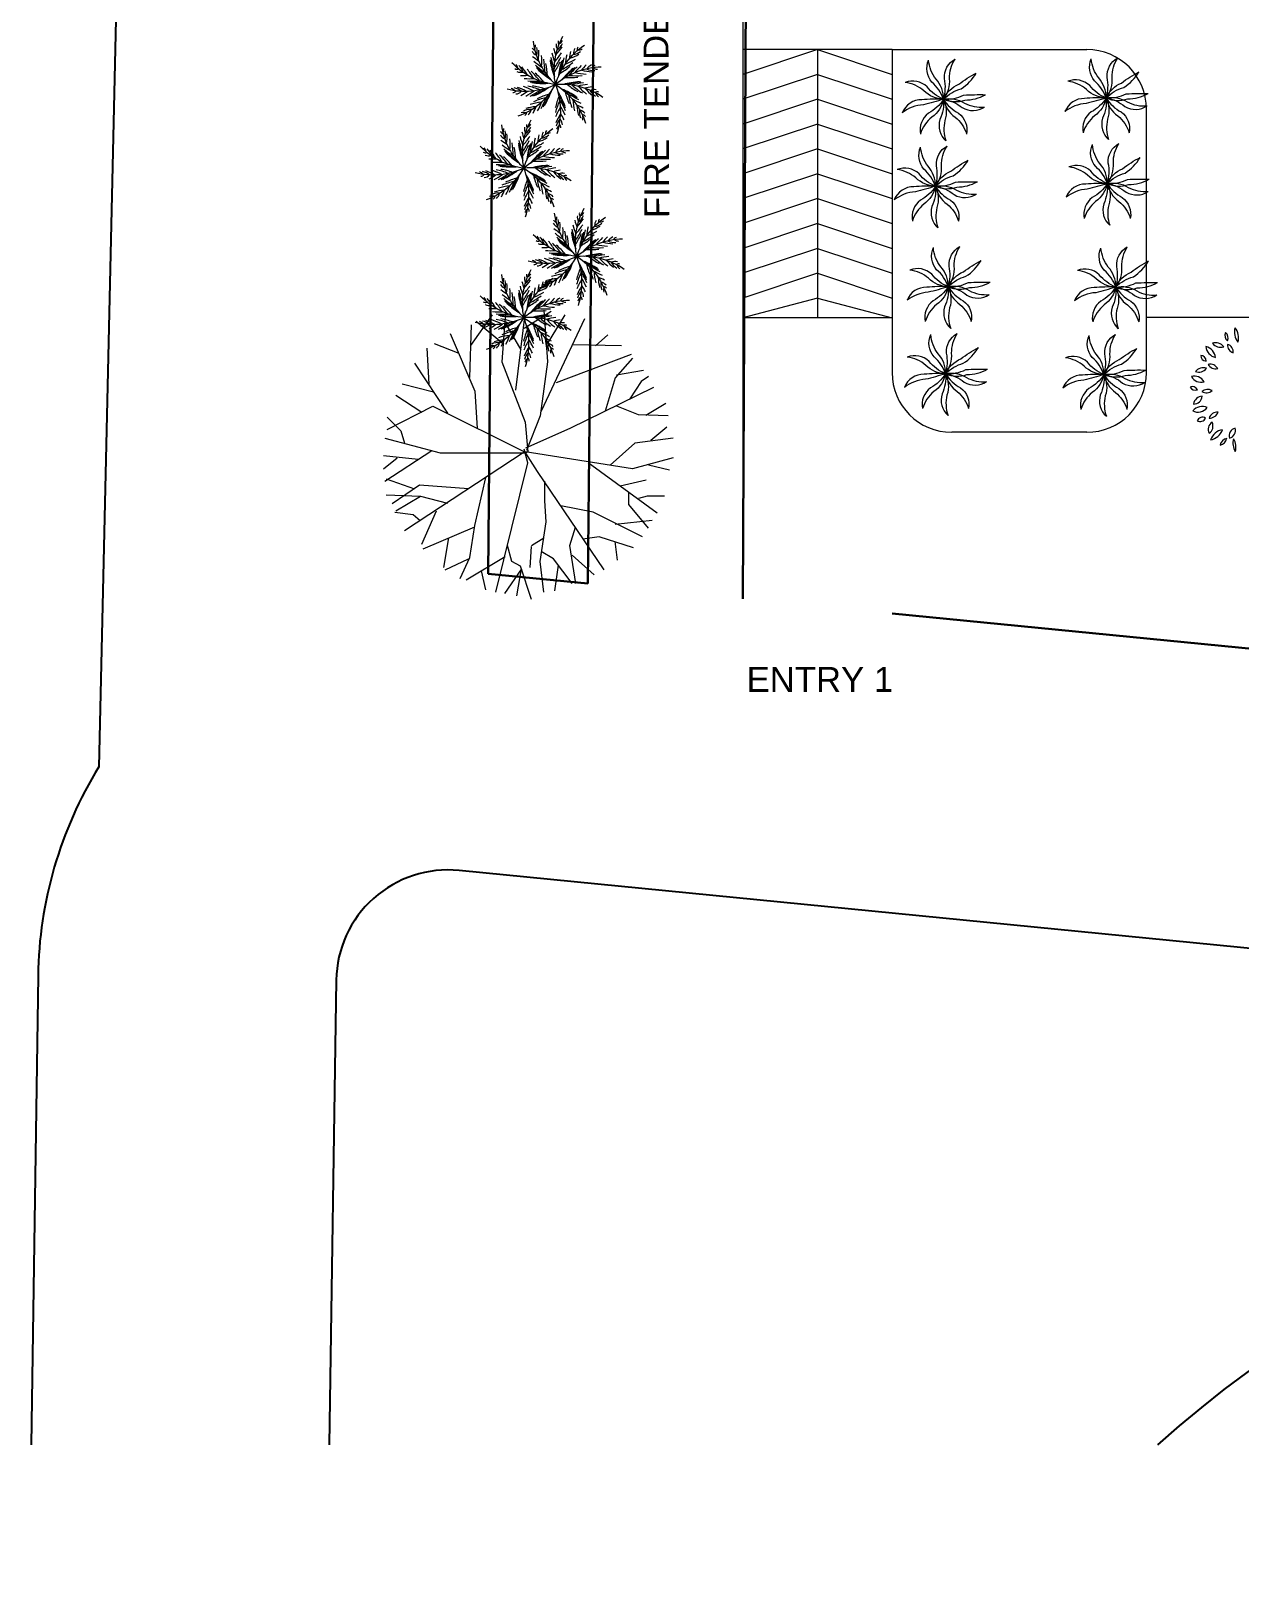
# Model space of a CAD drawing. Header units: millimetres. Extents: x 3079 to 579737, y 1565 to 1161826.
# Drawn here: x 29509 to 78150, y 1032730 to 1095166 of the extents above; entities that cross this region are included whole.
import ezdxf

# ---------------------------------------------------------------- set-up
doc = ezdxf.new("R2010")
doc.units = ezdxf.units.MM
for name, color, linetype, lineweight in [('A_ELE1', 250, 'Continuous', 20), ('IG-Area', 250, 'Continuous', 30), ('TWOWHEELER', 250, 'Continuous', 9)]:
    doc.layers.add(name, color=color, linetype=linetype, lineweight=lineweight)
doc.layers.add('IG-Elevation', color=252, linetype='Continuous')
doc.layers.add('TREES', color=72, linetype='Continuous', lineweight=5, transparency=0.05)
doc.styles.get("Standard").update_dxf_attribs({"font": 'arial.ttf'})

msp = doc.modelspace()

# ---------------------------------------------------------------- linework, layer by layer
at = {"layer": 'A_ELE1'}
for p, q in [((58152, 1098023), (58152, 1072325)), ((64152, 1094423), (58152, 1094423)), ((61152, 1094423), (58152, 1093423)), ((61152, 1094423), (61152, 1083623)), ((61152, 1094423), (64152, 1093423)), ((64152, 1094423), (64152, 1081423)), ((64152, 1094423), (71990, 1094423)), ((61152, 1093423), (58152, 1092423)), ((61152, 1093423), (64152, 1092423)), ((61152, 1092423), (58152, 1091423)), ((61152, 1092423), (64152, 1091423)), ((61152, 1091423), (58152, 1090423)), ((61152, 1091423), (64152, 1090423)), ((61152, 1090423), (58152, 1089423)), ((61152, 1090423), (64152, 1089423)), ((61152, 1089423), (58152, 1088423)), ((61152, 1089423), (64152, 1088423)), ((61152, 1088423), (58152, 1087423)), ((61152, 1088423), (64152, 1087423)), ((61152, 1087423), (58152, 1086423)), ((61152, 1087423), (64152, 1086423)), ((61152, 1086423), (58152, 1085423)), ((61152, 1086423), (64152, 1085423)), ((61152, 1085423), (58152, 1084423)), ((61152, 1085423), (64152, 1084423)), ((61152, 1084423), (58152, 1083623)), ((61152, 1084423), (64152, 1083623)), ((64152, 1083623), (58152, 1083623)), ((71990, 1079023), (66552, 1079023))]:
    msp.add_line(p, q, dxfattribs=at)
for centre, start, end in [((71990, 1092023), 0, 90), ((66552, 1081423), 180, 270), ((71990, 1081423), 270, 0)]:
    msp.add_arc(centre, 2400, start, end, dxfattribs=at)
at = {"layer": 'IG-Area'}
for p, q in [((48559, 1144147), (47907, 1073335)), ((52433, 1123180), (51914, 1072940)), ((58365, 1117675), (58152, 1072325)), ((47907, 1073335), (51914, 1072940)), ((64152, 1071734), (139141, 1064343))]:
    msp.add_line(p, q, dxfattribs=at)
at = {"layer": 'IG-Elevation'}
for points in [[(34081, 1146327), (32234, 1065559)], [(51914, 1072940), (47907, 1073335)], [(74390, 1070725), (64152, 1071734)]]:
    msp.add_lwpolyline(points, dxfattribs=at)
for points in [[(32234, 1065559, 0.134945), (29790, 1057160), (29509, 1038287)], [(231791, 1032730), (199222, 1046069, 0.07275), (197255, 1046558), (46730, 1061393, 0.438837), (41789, 1056981), (41510, 1038287)]]:
    msp.add_lwpolyline(points, format="xyb", dxfattribs=at)
msp.add_arc((107506, 1001578), 49148, 48.32413, 131.67587, dxfattribs=at)
at = {"layer": 'TREES'}
for p, q in [((49397, 1083889), (48999, 1080721)), ((50436, 1083889), (49347, 1083195)), ((50138, 1083939), (50287, 1081858)), ((47214, 1083345), (47156, 1081229)), ((48058, 1083743), (47193, 1082509)), ((47414, 1083493), (48530, 1082563)), ((48603, 1083840), (48453, 1081858)), ((48603, 1083394), (49216, 1082340)), ((51776, 1083594), (50040, 1079877)), ((50981, 1083743), (50274, 1082582)), ((46373, 1082998), (47364, 1080672)), ((52717, 1082949), (52221, 1082503)), ((45429, 1082404), (45521, 1080967)), ((45728, 1082601), (46719, 1082205)), ((53657, 1082155), (50636, 1081017)), ((53261, 1082503), (51296, 1082545)), ((44934, 1081809), (46263, 1079798)), ((48453, 1081858), (49397, 1079431)), ((50287, 1081858), (49991, 1079679)), ((53707, 1082005), (53012, 1081216)), ((54155, 1081510), (53062, 1081316)), ((44439, 1080967), (45707, 1080653)), ((54551, 1080821), (51181, 1079182)), ((53012, 1081216), (52616, 1079877)), ((54056, 1081067), (53608, 1080373)), ((54352, 1081266), (54056, 1081067)), ((44193, 1080522), (45233, 1079827)), ((47364, 1080672), (47453, 1079185)), ((55046, 1080176), (54250, 1079705)), ((43844, 1079133), (45678, 1080076)), ((43844, 1079631), (44389, 1079083)), ((45678, 1080076), (49445, 1078193)), ((49991, 1079679), (49445, 1078291)), ((53956, 1079728), (53081, 1080076)), ((55145, 1079679), (53956, 1079728)), ((44389, 1079083), (44538, 1078588)), ((49397, 1079431), (49493, 1078242)), ((51181, 1079182), (49403, 1078386)), ((55096, 1079233), (54451, 1078687)), ((43745, 1078787), (45975, 1078193)), ((43745, 1077053), (45629, 1078291)), ((49493, 1077797), (49347, 1078342)), ((53807, 1078588), (52816, 1077698)), ((55345, 1078787), (53807, 1078588)), ((43695, 1078094), (45084, 1077944)), ((43695, 1077549), (44240, 1077994)), ((44538, 1075070), (49347, 1078242)), ((45975, 1078193), (49397, 1078193)), ((48207, 1072593), (49493, 1077797)), ((53707, 1077549), (49397, 1078242)), ((49891, 1077449), (49420, 1078183)), ((54700, 1075764), (51922, 1077797)), ((55345, 1077994), (53707, 1077549)), ((55196, 1077499), (54352, 1077698)), ((43794, 1077153), (44944, 1076752)), ((47364, 1075268), (47809, 1077203)), ((52567, 1073484), (49891, 1077449)), ((50187, 1076260), (50187, 1077053)), ((54253, 1077103), (53212, 1076854)), ((43794, 1076509), (45183, 1076459)), ((44043, 1076159), (45133, 1076904)), ((44193, 1075864), (45183, 1076459)), ((45133, 1076904), (47117, 1076755)), ((45183, 1076459), (46263, 1076178)), ((53560, 1076113), (53560, 1076608)), ((54302, 1076459), (53956, 1076359)), ((54997, 1076459), (54302, 1076459)), ((44142, 1075814), (44884, 1075714)), ((45233, 1074524), (45828, 1075864)), ((50237, 1075418), (50187, 1076260)), ((52121, 1075814), (50832, 1076063)), ((54106, 1074823), (52121, 1075814)), ((54352, 1075169), (53560, 1076113)), ((44884, 1075714), (45167, 1075471)), ((45282, 1074328), (47364, 1075219)), ((47164, 1073980), (47364, 1075268)), ((49991, 1073830), (50237, 1075418)), ((51181, 1074475), (51409, 1075211)), ((54501, 1075468), (53012, 1075319)), ((46124, 1073584), (46323, 1074773)), ((49642, 1074475), (50138, 1074773)), ((52370, 1074823), (51705, 1074729)), ((53756, 1074377), (52370, 1074823)), ((53112, 1073879), (53012, 1074624)), ((46173, 1073484), (47117, 1073930)), ((46769, 1073138), (47164, 1073980)), ((47018, 1073089), (48584, 1074023)), ((48852, 1073830), (48679, 1074469)), ((49592, 1073584), (49642, 1074425)), ((50536, 1073930), (50040, 1074229)), ((51278, 1072939), (50536, 1073930)), ((51427, 1072939), (51181, 1074475)), ((52171, 1073285), (51278, 1074079)), ((47809, 1072690), (47639, 1073447)), ((49248, 1073534), (48554, 1072543)), ((49198, 1073633), (48852, 1073830)), ((49049, 1072444), (49248, 1073534)), ((49642, 1072294), (49198, 1073633)), ((50138, 1072593), (49991, 1073830)), ((50585, 1072640), (50732, 1073683))]:
    msp.add_line(p, q, dxfattribs=at)
for points in [[(49709, 1094756, 0.175081), (50616, 1093012), (50616, 1093012, -0.175081), (48857, 1093890)], [(49771, 1094433, 0.131295), (49804, 1094608)], [(49849, 1094176, 0.120896), (49866, 1094509)], [(52453, 1093711, 0.175081), (50616, 1093012), (50616, 1093012, -0.175081), (50907, 1094956)], [(50676, 1091048, 0.175081), (50616, 1093012), (50616, 1093012, -0.175081), (51774, 1094600)], [(50629, 1094212, 0.055818), (50877, 1094532)], [(50636, 1094655, 0.170285), (50685, 1094424)], [(50679, 1094405, 0.120896), (50889, 1094664)], [(50720, 1094768, 0.264494), (50754, 1094624)], [(50768, 1094659, 0.131295), (50898, 1094781)], [(51522, 1094520, 0.264494), (51485, 1094377)], [(49667, 1094353, 0.170285), (49842, 1094195)], [(49669, 1094494, 0.264494), (49780, 1094397)], [(49690, 1094143, 0.021603), (49930, 1093972)], [(49739, 1093951, 0.028996), (50058, 1093716)], [(49922, 1093991, 0.055818), (49934, 1094395)], [(50046, 1093737, 0.050474), (50053, 1094185)], [(50185, 1093513, 0.043465), (50136, 1094030)], [(50394, 1093948, 0.047944), (50572, 1093320)], [(50400, 1094013, 0.042434), (50562, 1093458)], [(50416, 1094118, 0.036491), (50560, 1093641)], [(50458, 1094287, 0.028996), (50578, 1093910)], [(50532, 1094472, 0.021603), (50625, 1094192)], [(50561, 1093671, 0.043465), (50826, 1094118)], [(50561, 1093493, 0.045375), (50795, 1093932)], [(50581, 1093934, 0.050474), (50850, 1094292)], [(50853, 1093945, 0.047944), (50719, 1093306)], [(50888, 1094000, 0.042434), (50775, 1093432)], [(50951, 1094085, 0.036491), (50858, 1093596)], [(50872, 1093621, 0.043465), (51314, 1093896)], [(51067, 1094215, 0.028996), (50998, 1093825)], [(51012, 1093845, 0.050474), (51416, 1094038)], [(51218, 1094345, 0.021603), (51171, 1094054)], [(51184, 1094070, 0.055818), (51552, 1094238)], [(51317, 1094217, 0.120896), (51623, 1094349)], [(51395, 1094459, 0.170285), (51332, 1094232)], [(51513, 1094401, 0.131295), (51685, 1094449)], [(66222, 1092424, 0.132218), (65757, 1093108, -0.290059), (65624, 1093996)], [(66222, 1092424, 0.189994), (65923, 1093229, -0.147093), (65624, 1093996)], [(66222, 1092424, 0.189994), (66466, 1093248, -0.147093), (66687, 1094040)], [(66222, 1092424, 0.132218), (66260, 1093251, -0.290059), (66687, 1094040)], [(72766, 1092474, 0.132218), (72301, 1093158, -0.290059), (72169, 1094045)], [(72766, 1092474, 0.189994), (72467, 1093279, -0.147093), (72169, 1094045)], [(72766, 1092474, 0.189994), (73010, 1093297, -0.147093), (73231, 1094089)], [(72766, 1092474, 0.132218), (72804, 1093300, -0.290059), (73231, 1094089)], [(48979, 1093654, 0.264494), (49126, 1093641)], [(49097, 1093665, 0.131295), (49021, 1093826)], [(49060, 1093539, 0.170285), (49295, 1093514)], [(49312, 1093502, 0.120896), (49130, 1093782)], [(49202, 1093383, 0.021603), (49497, 1093385)], [(49479, 1093395, 0.055818), (49252, 1093730)], [(49355, 1093256, 0.028996), (49751, 1093254)], [(49729, 1093264, 0.050474), (49472, 1093630)], [(49973, 1093163, 0.043465), (49629, 1093553)], [(50142, 1093108, 0.045375), (49797, 1093467)], [(49804, 1093789, 0.036491), (50201, 1093488)], [(49853, 1093695, 0.042434), (50311, 1093341)], [(49886, 1093639, 0.047944), (50399, 1093235)], [(50289, 1093368, 0.045375), (50220, 1093862)], [(50790, 1093464, 0.045375), (51201, 1093745)], [(51323, 1093665, 0.047944), (50863, 1093202)], [(51383, 1093691, 0.042434), (50979, 1093278)], [(51008, 1093296, 0.045375), (51506, 1093307)], [(51482, 1093729, 0.036491), (51137, 1093369)], [(51163, 1093383, 0.043465), (51683, 1093372)], [(51650, 1093774, 0.028996), (51380, 1093485)], [(51402, 1093494, 0.050474), (51846, 1093435)], [(51847, 1093801, 0.021603), (51649, 1093583)], [(51669, 1093589, 0.055818), (52069, 1093529)], [(51861, 1093640, 0.120896), (52190, 1093584)], [(52058, 1093800, 0.170285), (51881, 1093644)], [(52197, 1093782, 0.264494), (52088, 1093682)], [(52126, 1093687, 0.131295), (52296, 1093633)], [(66222, 1092424, -0.132218), (66935, 1092843, 0.112756), (67543, 1093474)], [(66222, 1092424, -0.189994), (66837, 1093024, -0.042997), (67543, 1093474)], [(72766, 1092474, -0.132218), (73479, 1092893, 0.112756), (74087, 1093524)], [(72766, 1092474, -0.189994), (73381, 1093073, -0.042997), (74087, 1093524)], [(49111, 1091748, 0.175081), (50616, 1093012), (50616, 1093012, -0.175081), (48660, 1092823)], [(48982, 1092760, 0.131295), (48833, 1092856)], [(48888, 1092687, 0.264494), (49020, 1092755)], [(49250, 1092736, 0.120896), (48948, 1092876)], [(49018, 1092633, 0.170285), (49230, 1092737)], [(49449, 1092734, 0.055818), (49079, 1092897)], [(49221, 1092576, 0.021603), (49470, 1092734)], [(49731, 1092755, 0.050474), (49318, 1092929)], [(49418, 1092550, 0.028996), (49755, 1092758)], [(49991, 1092799, 0.043465), (49493, 1092947)], [(49503, 1093163, 0.036491), (50001, 1093153)], [(49593, 1092550, 0.036491), (50020, 1092805)], [(49598, 1093116, 0.042434), (50176, 1093099)], [(49657, 1093090, 0.047944), (50310, 1093065)], [(50164, 1092842, 0.045375), (49680, 1092962)], [(49698, 1092560, 0.042434), (50197, 1092852)], [(49762, 1092570, 0.047944), (50329, 1092894)], [(50116, 1092119, 0.042434), (50362, 1092642)], [(50163, 1092164, 0.047944), (50446, 1092752)], [(52513, 1092498, 0.175081), (50616, 1093012), (50616, 1093012, -0.175081), (51819, 1091458)], [(51001, 1092131, 0.047944), (50715, 1092718)], [(51446, 1092525, 0.047944), (50869, 1092832)], [(51572, 1093124, 0.047944), (50927, 1093021)], [(51489, 1092476, 0.042434), (50976, 1092743)], [(51001, 1092720, 0.045375), (51157, 1092247)], [(51636, 1093111, 0.042434), (51065, 1093014)], [(51100, 1093011, 0.045375), (51509, 1092728)], [(51737, 1093083, 0.036491), (51248, 1092995)], [(51277, 1092991, 0.043465), (51691, 1092676)], [(51900, 1093021, 0.028996), (51512, 1092946)], [(51536, 1092940, 0.050474), (51860, 1092632)], [(52076, 1092927, 0.021603), (51787, 1092867)], [(51807, 1092860, 0.055818), (52095, 1092577)], [(51992, 1092788, 0.120896), (52225, 1092550)], [(52246, 1092802, 0.170285), (52011, 1092780)], [(52348, 1092705, 0.264494), (52201, 1092689)], [(52234, 1092671, 0.131295), (52340, 1092528)], [(66222, 1092424, -0.132218), (65560, 1092921, 0.290059), (64681, 1093095)], [(66222, 1092424, -0.189994), (65432, 1092761, 0.147093), (64681, 1093095)], [(72766, 1092474, -0.132218), (72105, 1092971, 0.290059), (71225, 1093144)], [(72766, 1092474, -0.189994), (71976, 1092810, 0.147093), (71225, 1093144)], [(72766, 1092474, 0.132218), (73577, 1092640, -0.02063), (74452, 1092653)], [(72766, 1092474, 0.189994), (73624, 1092440, 0.126541), (74452, 1092653)], [(49647, 1092011, 0.120896), (49319, 1091955)], [(49812, 1092122, 0.055818), (49415, 1092046)], [(50033, 1092299, 0.050474), (49594, 1092208)], [(49713, 1091862, 0.021603), (49829, 1092134)], [(50222, 1092482, 0.043465), (49727, 1092322)], [(50340, 1092616, 0.045375), (49873, 1092441)], [(49891, 1091953, 0.028996), (50051, 1092315)], [(50035, 1092051, 0.036491), (50242, 1092504)], [(50756, 1092549, 0.045375), (50604, 1092075)], [(50788, 1092374, 0.043465), (50607, 1091887)], [(50815, 1092112, 0.050474), (50614, 1091712)], [(51007, 1092066, 0.042434), (50749, 1092583)], [(51010, 1091960, 0.036491), (50783, 1092403)], [(50998, 1091786, 0.028996), (50813, 1092136)], [(51553, 1092393, 0.036491), (51109, 1092618)], [(51130, 1092597, 0.043465), (51270, 1092096)], [(51646, 1092245, 0.028996), (51291, 1092419)], [(51306, 1092400, 0.050474), (51379, 1091959)], [(51729, 1092064, 0.021603), (51463, 1092190)], [(51474, 1092173, 0.055818), (51533, 1091773)], [(51578, 1092004, 0.120896), (51620, 1091673)], [(66222, 1092424, 0.033158), (65355, 1092401, 0.319903), (64565, 1091875)], [(66222, 1092424, -0.018871), (65416, 1092199, 0.153534), (64565, 1091875)], [(66222, 1092424, -0.132218), (65618, 1091859, 0.290059), (65294, 1091023)], [(66222, 1092424, -0.189994), (65754, 1091705, 0.147093), (65294, 1091023)], [(66222, 1092424, -0.132218), (66078, 1091610, 0.290059), (66322, 1090746)], [(66222, 1092424, 0.132218), (67032, 1092590, -0.02063), (67908, 1092604)], [(66222, 1092424, 0.189994), (67080, 1092390, 0.126541), (67908, 1092604)], [(66222, 1092424, -0.189994), (67066, 1092270, 0.147093), (67873, 1092108)], [(66222, 1092424, -0.132218), (66976, 1092085, 0.290059), (67873, 1092108)], [(66222, 1092424, 0.189994), (66690, 1091705, -0.147093), (67149, 1091023)], [(66222, 1092424, 0.132218), (66826, 1091859, -0.290059), (67149, 1091023)], [(66222, 1092424, -0.189994), (66280, 1091568, 0.147093), (66322, 1090746)], [(72766, 1092474, 0.033158), (71900, 1092451, 0.319903), (71110, 1091925)], [(72766, 1092474, -0.018871), (71960, 1092249, 0.153534), (71110, 1091925)], [(72766, 1092474, -0.132218), (72162, 1091909, 0.290059), (71838, 1091072)], [(72766, 1092474, -0.189994), (72298, 1091754, 0.147093), (71838, 1091072)], [(72766, 1092474, -0.132218), (72622, 1091659, 0.290059), (72866, 1090796)], [(72766, 1092474, -0.189994), (73610, 1092319, 0.147093), (74417, 1092158)], [(72766, 1092474, -0.132218), (73520, 1092134, 0.290059), (74417, 1092158)], [(72766, 1092474, 0.189994), (73234, 1091754, -0.147093), (73694, 1091072)], [(72766, 1092474, 0.132218), (73370, 1091909, -0.290059), (73694, 1091072)], [(72766, 1092474, -0.189994), (72824, 1091617, 0.147093), (72866, 1090796)], [(48434, 1091395, 0.175081), (49341, 1089651), (49341, 1089651, -0.175081), (47582, 1090528)], [(49413, 1091879, 0.131295), (49235, 1091873)], [(51178, 1090350, 0.175081), (49341, 1089651), (49341, 1089651, -0.175081), (49632, 1091595)], [(49376, 1091766, 0.264494), (49446, 1091896)], [(49445, 1091407, 0.264494), (49479, 1091263)], [(49493, 1091298, 0.131295), (49623, 1091419)], [(49514, 1091794, 0.170285), (49630, 1092000)], [(50817, 1091829, 0.055818), (50630, 1091470)], [(50802, 1091631, 0.120896), (50641, 1091339)], [(50826, 1091266, 0.264494), (50767, 1091402)], [(50889, 1091392, 0.170285), (50800, 1091610)], [(50959, 1091591, 0.021603), (50818, 1091850)], [(51789, 1091862, 0.170285), (51589, 1091986)], [(51812, 1091723, 0.264494), (51685, 1091798)], [(51701, 1091764, 0.131295), (51699, 1091586)], [(48392, 1090992, 0.170285), (48567, 1090834)], [(48393, 1091132, 0.264494), (48505, 1091036)], [(48415, 1090782, 0.021603), (48655, 1090611)], [(48496, 1091072, 0.131295), (48529, 1091247)], [(48574, 1090815, 0.120896), (48591, 1091147)], [(48646, 1090629, 0.055818), (48659, 1091034)], [(48771, 1090376, 0.050474), (48778, 1090823)], [(49141, 1090756, 0.036491), (49285, 1090280)], [(49183, 1090926, 0.028996), (49303, 1090549)], [(49257, 1091111, 0.021603), (49350, 1090831)], [(49286, 1090310, 0.043465), (49551, 1090757)], [(49306, 1090572, 0.050474), (49575, 1090930)], [(49401, 1087687, 0.175081), (49341, 1089651), (49341, 1089651, -0.175081), (50499, 1091239)], [(49354, 1090851, 0.055818), (49602, 1091171)], [(49361, 1091294, 0.170285), (49410, 1091063)], [(49404, 1091043, 0.120896), (49614, 1091302)], [(49792, 1090854, 0.028996), (49723, 1090464)], [(49942, 1090984, 0.021603), (49895, 1090693)], [(49909, 1090708, 0.055818), (50277, 1090877)], [(50042, 1090856, 0.120896), (50348, 1090988)], [(50120, 1091098, 0.170285), (50056, 1090871)], [(50247, 1091159, 0.264494), (50210, 1091015)], [(50238, 1091040, 0.131295), (50410, 1091088)], [(50760, 1091365, 0.131295), (50654, 1091222)], [(47704, 1090292, 0.264494), (47851, 1090280)], [(47822, 1090304, 0.131295), (47746, 1090465)], [(47785, 1090178, 0.170285), (48020, 1090153)], [(48036, 1090141, 0.120896), (47855, 1090421)], [(48204, 1090034, 0.055818), (47977, 1090369)], [(48454, 1089902, 0.050474), (48197, 1090269)], [(48698, 1089802, 0.043465), (48354, 1090192)], [(48464, 1090589, 0.028996), (48783, 1090355)], [(48529, 1090427, 0.036491), (48926, 1090127)], [(48578, 1090334, 0.042434), (49036, 1089980)], [(48611, 1090278, 0.047944), (49124, 1089874)], [(48910, 1090151, 0.043465), (48861, 1090669)], [(49014, 1090007, 0.045375), (48945, 1090500)], [(49119, 1090587, 0.047944), (49297, 1089959)], [(49125, 1090652, 0.042434), (49287, 1090097)], [(49286, 1090131, 0.045375), (49520, 1090571)], [(49578, 1090584, 0.047944), (49444, 1089944)], [(49613, 1090638, 0.042434), (49500, 1090071)], [(49515, 1090102, 0.045375), (49926, 1090384)], [(49676, 1090724, 0.036491), (49583, 1090235)], [(50048, 1090303, 0.047944), (49587, 1089841)], [(49597, 1090260, 0.043465), (50039, 1090534)], [(50108, 1090330, 0.042434), (49703, 1089917)], [(49737, 1090484, 0.050474), (50141, 1090677)], [(50207, 1090367, 0.036491), (49862, 1090008)], [(50375, 1090413, 0.028996), (50105, 1090124)], [(50127, 1090133, 0.050474), (50571, 1090074)], [(50572, 1090440, 0.021603), (50374, 1090222)], [(50394, 1090228, 0.055818), (50794, 1090168)], [(50586, 1090278, 0.120896), (50915, 1090222)], [(50783, 1090439, 0.170285), (50606, 1090283)], [(50922, 1090421, 0.264494), (50813, 1090321)], [(50851, 1090326, 0.131295), (51021, 1090272)], [(65899, 1088923, 0.132218), (65433, 1089607, -0.290059), (65301, 1090494)], [(65899, 1088923, 0.189994), (65600, 1089728, -0.147093), (65301, 1090494)], [(65899, 1088923, 0.189994), (66143, 1089746, -0.147093), (66364, 1090538)], [(65899, 1088923, 0.132218), (65937, 1089749, -0.290059), (66364, 1090538)], [(72812, 1089029, 0.132218), (72346, 1089713, -0.290059), (72214, 1090600)], [(72812, 1089029, 0.189994), (72513, 1089834, -0.147093), (72214, 1090600)], [(72812, 1089029, 0.189994), (73056, 1089852, -0.147093), (73277, 1090644)], [(72812, 1089029, 0.132218), (72850, 1089855, -0.290059), (73277, 1090644)], [(47836, 1088387, 0.175081), (49341, 1089651), (49341, 1089651, -0.175081), (47385, 1089462)], [(47975, 1089374, 0.120896), (47673, 1089515)], [(48174, 1089373, 0.055818), (47804, 1089536)], [(47927, 1090022, 0.021603), (48222, 1090024)], [(48456, 1089393, 0.050474), (48043, 1089567)], [(48080, 1089895, 0.028996), (48476, 1089892)], [(48716, 1089438, 0.043465), (48218, 1089586)], [(48228, 1089802, 0.036491), (48726, 1089792)], [(48322, 1089755, 0.042434), (48901, 1089738)], [(48382, 1089729, 0.047944), (49035, 1089704)], [(48889, 1089481, 0.045375), (48405, 1089601)], [(48487, 1089208, 0.047944), (49054, 1089533)], [(48867, 1089747, 0.045375), (48521, 1090105)], [(51238, 1089137, 0.175081), (49341, 1089651), (49341, 1089651, -0.175081), (50544, 1088097)], [(50297, 1089763, 0.047944), (49652, 1089660)], [(49733, 1089935, 0.045375), (50231, 1089946)], [(50361, 1089750, 0.042434), (49790, 1089653)], [(49825, 1089650, 0.045375), (50234, 1089367)], [(49888, 1090022, 0.043465), (50408, 1090011)], [(50462, 1089722, 0.036491), (49973, 1089634)], [(50002, 1089630, 0.043465), (50415, 1089315)], [(50625, 1089660, 0.028996), (50237, 1089585)], [(50260, 1089579, 0.050474), (50585, 1089271)], [(50801, 1089566, 0.021603), (50512, 1089506)], [(65899, 1088923, -0.132218), (65237, 1089420, 0.290059), (64357, 1089593)], [(65899, 1088923, -0.189994), (65109, 1089259, 0.147093), (64357, 1089593)], [(65899, 1088923, -0.132218), (66612, 1089342, 0.112756), (67220, 1089973)], [(65899, 1088923, -0.189994), (66513, 1089522, -0.042997), (67220, 1089973)], [(72812, 1089029, -0.132218), (72150, 1089526, 0.290059), (71270, 1089699)], [(72812, 1089029, -0.189994), (72022, 1089365, 0.147093), (71270, 1089699)], [(72812, 1089029, -0.132218), (73525, 1089448, 0.112756), (74133, 1090079)], [(72812, 1089029, -0.189994), (73426, 1089628, -0.042997), (74133, 1090079)], [(47707, 1089398, 0.131295), (47558, 1089495)], [(47613, 1089326, 0.264494), (47745, 1089394)], [(47743, 1089272, 0.170285), (47955, 1089375)], [(47946, 1089215, 0.021603), (48194, 1089373)], [(48143, 1089189, 0.028996), (48480, 1089397)], [(48318, 1089188, 0.036491), (48744, 1089444)], [(48758, 1088937, 0.050474), (48319, 1088847)], [(48423, 1089198, 0.042434), (48922, 1089491)], [(48947, 1089121, 0.043465), (48452, 1088961)], [(49065, 1089255, 0.045375), (48598, 1089080)], [(48616, 1088591, 0.028996), (48775, 1088953)], [(48760, 1088690, 0.036491), (48967, 1089143)], [(48841, 1088758, 0.042434), (49087, 1089281)], [(48888, 1088802, 0.047944), (49171, 1089391)], [(49481, 1089188, 0.045375), (49329, 1088714)], [(49513, 1089013, 0.043465), (49332, 1088526)], [(49726, 1088769, 0.047944), (49440, 1089356)], [(49732, 1088705, 0.042434), (49474, 1089222)], [(49735, 1088599, 0.036491), (49508, 1089042)], [(50171, 1089164, 0.047944), (49594, 1089471)], [(50214, 1089115, 0.042434), (49701, 1089382)], [(49726, 1089359, 0.045375), (49882, 1088886)], [(50278, 1089031, 0.036491), (49834, 1089256)], [(49855, 1089236, 0.043465), (49995, 1088735)], [(50371, 1088884, 0.028996), (50016, 1089058)], [(50031, 1089039, 0.050474), (50104, 1088597)], [(50531, 1089499, 0.055818), (50820, 1089216)], [(50717, 1089427, 0.120896), (50950, 1089189)], [(50971, 1089441, 0.170285), (50736, 1089419)], [(51073, 1089344, 0.264494), (50926, 1089327)], [(50959, 1089310, 0.131295), (51065, 1089167)], [(65899, 1088923, 0.033158), (65032, 1088900, 0.319903), (64242, 1088373)], [(65899, 1088923, -0.018871), (65093, 1088697, 0.153534), (64242, 1088373)], [(65899, 1088923, -0.132218), (65295, 1088357, 0.290059), (64971, 1087521)], [(65899, 1088923, -0.189994), (65431, 1088203, 0.147093), (64971, 1087521)], [(65899, 1088923, -0.132218), (65755, 1088108, 0.290059), (65998, 1087245)], [(65899, 1088923, 0.132218), (66709, 1089089, -0.02063), (67585, 1089102)], [(65899, 1088923, 0.189994), (66757, 1088888, 0.126541), (67585, 1089102)], [(65899, 1088923, -0.189994), (66743, 1088768, 0.147093), (67550, 1088607)], [(65899, 1088923, -0.132218), (66653, 1088583, 0.290059), (67550, 1088607)], [(65899, 1088923, 0.189994), (66367, 1088203, -0.147093), (66826, 1087521)], [(65899, 1088923, 0.132218), (66503, 1088357, -0.290059), (66826, 1087521)], [(65899, 1088923, -0.189994), (65956, 1088066, 0.147093), (65998, 1087245)], [(72812, 1089029, 0.033158), (71945, 1089006, 0.319903), (71155, 1088480)], [(72812, 1089029, -0.018871), (72006, 1088804, 0.153534), (71155, 1088480)], [(72812, 1089029, -0.132218), (72208, 1088464, 0.290059), (71884, 1087627)], [(72812, 1089029, -0.189994), (72343, 1088309, 0.147093), (71884, 1087627)], [(72812, 1089029, -0.132218), (72668, 1088214, 0.290059), (72911, 1087351)], [(72812, 1089029, 0.132218), (73622, 1089195, -0.02063), (74498, 1089208)], [(72812, 1089029, 0.189994), (73669, 1088995, 0.126541), (74498, 1089208)], [(72812, 1089029, -0.189994), (73656, 1088874, 0.147093), (74463, 1088713)], [(72812, 1089029, -0.132218), (73566, 1088689, 0.290059), (74463, 1088713)], [(72812, 1089029, 0.189994), (73280, 1088309, -0.147093), (73739, 1087627)], [(72812, 1089029, 0.132218), (73416, 1088464, -0.290059), (73739, 1087627)], [(72812, 1089029, -0.189994), (72869, 1088172, 0.147093), (72911, 1087351)], [(48138, 1088517, 0.131295), (47960, 1088512)], [(48372, 1088649, 0.120896), (48043, 1088594)], [(48101, 1088404, 0.264494), (48171, 1088535)], [(48537, 1088760, 0.055818), (48139, 1088685)], [(48239, 1088433, 0.170285), (48355, 1088638)], [(48438, 1088501, 0.021603), (48554, 1088772)], [(49540, 1088751, 0.050474), (49339, 1088351)], [(49542, 1088468, 0.055818), (49355, 1088109)], [(49527, 1088270, 0.120896), (49366, 1087978)], [(49723, 1088425, 0.028996), (49538, 1088775)], [(49684, 1088230, 0.021603), (49543, 1088488)], [(50454, 1088703, 0.021603), (50188, 1088829)], [(50199, 1088812, 0.055818), (50258, 1088411)], [(50303, 1088643, 0.120896), (50345, 1088312)], [(50514, 1088500, 0.170285), (50314, 1088625)], [(50537, 1088362, 0.264494), (50410, 1088437)], [(50426, 1088403, 0.131295), (50424, 1088225)], [(49485, 1088004, 0.131295), (49379, 1087861)], [(49551, 1087905, 0.264494), (49492, 1088041)], [(49614, 1088031, 0.170285), (49525, 1088249)], [(50564, 1087836, 0.175081), (51471, 1086093), (51471, 1086093, -0.175081), (49712, 1086970)], [(50626, 1087514, 0.131295), (50659, 1087689)], [(53308, 1086792, 0.175081), (51471, 1086093), (51471, 1086093, -0.175081), (51762, 1088037)], [(51531, 1084128, 0.175081), (51471, 1086093), (51471, 1086093, -0.175081), (52629, 1087681)], [(51491, 1087736, 0.170285), (51540, 1087505)], [(51534, 1087485, 0.120896), (51744, 1087744)], [(51575, 1087848, 0.264494), (51609, 1087704)], [(51623, 1087739, 0.131295), (51753, 1087861)], [(50522, 1087434, 0.170285), (50697, 1087276)], [(50524, 1087574, 0.264494), (50635, 1087477)], [(50545, 1087224, 0.021603), (50785, 1087052)], [(50594, 1087031, 0.028996), (50913, 1086797)], [(50704, 1087256, 0.120896), (50721, 1087589)], [(50777, 1087071, 0.055818), (50789, 1087476)], [(50901, 1086818, 0.050474), (50908, 1087265)], [(51040, 1086593, 0.043465), (50991, 1087111)], [(51249, 1087029, 0.047944), (51427, 1086400)], [(51255, 1087094, 0.042434), (51417, 1086539)], [(51271, 1087198, 0.036491), (51415, 1086722)], [(51313, 1087367, 0.028996), (51433, 1086990)], [(51387, 1087552, 0.021603), (51480, 1087273)], [(51416, 1086751, 0.043465), (51681, 1087199)], [(51416, 1086573, 0.045375), (51650, 1087013)], [(51436, 1087014, 0.050474), (51705, 1087372)], [(51484, 1087293, 0.055818), (51732, 1087613)], [(51708, 1087025, 0.047944), (51574, 1086386)], [(51743, 1087080, 0.042434), (51630, 1086513)], [(51806, 1087165, 0.036491), (51713, 1086676)], [(51922, 1087295, 0.028996), (51853, 1086906)], [(51867, 1086926, 0.050474), (52271, 1087118)], [(52073, 1087426, 0.021603), (52026, 1087135)], [(52039, 1087150, 0.055818), (52407, 1087319)], [(52172, 1087298, 0.120896), (52478, 1087430)], [(52250, 1087539, 0.170285), (52187, 1087312)], [(52377, 1087600, 0.264494), (52340, 1087457)], [(52368, 1087482, 0.131295), (52540, 1087530)], [(49834, 1086734, 0.264494), (49981, 1086722)], [(49952, 1086746, 0.131295), (49876, 1086907)], [(49915, 1086619, 0.170285), (50150, 1086595)], [(50167, 1086583, 0.120896), (49985, 1086862)], [(50057, 1086463, 0.021603), (50352, 1086466)], [(50334, 1086476, 0.055818), (50107, 1086811)], [(50584, 1086344, 0.050474), (50327, 1086710)], [(50828, 1086244, 0.043465), (50484, 1086634)], [(50997, 1086189, 0.045375), (50652, 1086547)], [(50659, 1086869, 0.036491), (51056, 1086569)], [(50708, 1086775, 0.042434), (51166, 1086422)], [(50741, 1086719, 0.047944), (51254, 1086315)], [(51144, 1086449, 0.045375), (51075, 1086942)], [(51645, 1086544, 0.045375), (52056, 1086825)], [(52178, 1086745, 0.047944), (51718, 1086282)], [(51727, 1086702, 0.043465), (52169, 1086976)], [(52238, 1086772, 0.042434), (51834, 1086358)], [(51863, 1086376, 0.045375), (52361, 1086388)], [(52337, 1086809, 0.036491), (51992, 1086450)], [(52018, 1086464, 0.043465), (52538, 1086452)], [(52505, 1086855, 0.028996), (52235, 1086566)], [(52257, 1086575, 0.050474), (52701, 1086516)], [(52702, 1086882, 0.021603), (52504, 1086663)], [(52524, 1086669, 0.055818), (52924, 1086610)], [(52716, 1086720, 0.120896), (53045, 1086664)], [(52913, 1086880, 0.170285), (52736, 1086725)], [(53053, 1086862, 0.264494), (52943, 1086762)], [(52981, 1086768, 0.131295), (53151, 1086714)], [(66411, 1084881, 0.132218), (65946, 1085565, -0.290059), (65814, 1086452)], [(66411, 1084881, 0.189994), (66112, 1085686, -0.147093), (65814, 1086452)], [(66411, 1084881, 0.189994), (66655, 1085704, -0.147093), (66877, 1086496)], [(66411, 1084881, 0.132218), (66450, 1085708, -0.290059), (66877, 1086496)], [(73153, 1084865, 0.132218), (72687, 1085549, -0.290059), (72555, 1086436)], [(73153, 1084865, 0.189994), (72854, 1085670, -0.147093), (72555, 1086436)], [(73153, 1084865, 0.189994), (73397, 1085688, -0.147093), (73618, 1086480)], [(73153, 1084865, 0.132218), (73191, 1085692, -0.290059), (73618, 1086480)], [(49966, 1084829, 0.175081), (51471, 1086093), (51471, 1086093, -0.175081), (49515, 1085903)], [(49837, 1085840, 0.131295), (49688, 1085937)], [(49743, 1085768, 0.264494), (49875, 1085835)], [(50105, 1085816, 0.120896), (49803, 1085957)], [(49873, 1085714, 0.170285), (50085, 1085817)], [(50304, 1085814, 0.055818), (49934, 1085977)], [(50076, 1085657, 0.021603), (50325, 1085815)], [(50586, 1085835, 0.050474), (50173, 1086009)], [(50210, 1086336, 0.028996), (50606, 1086334)], [(50273, 1085630, 0.028996), (50610, 1085838)], [(50846, 1085879, 0.043465), (50348, 1086028)], [(50358, 1086244, 0.036491), (50856, 1086234)], [(50448, 1085630, 0.036491), (50875, 1085886)], [(50453, 1086196, 0.042434), (51031, 1086179)], [(50512, 1086171, 0.047944), (51165, 1086145)], [(51019, 1085923, 0.045375), (50535, 1086043)], [(50553, 1085640, 0.042434), (51052, 1085932)], [(50617, 1085650, 0.047944), (51184, 1085975)], [(51018, 1085244, 0.047944), (51301, 1085833)], [(53368, 1085578, 0.175081), (51471, 1086093), (51471, 1086093, -0.175081), (52674, 1084538)], [(51856, 1085211, 0.047944), (51570, 1085798)], [(52301, 1085606, 0.047944), (51724, 1085912)], [(52427, 1086205, 0.047944), (51782, 1086102)], [(52344, 1085557, 0.042434), (51831, 1085823)], [(51856, 1085800, 0.045375), (52012, 1085327)], [(52491, 1086192, 0.042434), (51920, 1086095)], [(51955, 1086092, 0.045375), (52364, 1085809)], [(52592, 1086164, 0.036491), (52103, 1086075)], [(52132, 1086071, 0.043465), (52546, 1085757)], [(52755, 1086102, 0.028996), (52367, 1086026)], [(52391, 1086021, 0.050474), (52715, 1085712)], [(52931, 1086007, 0.021603), (52642, 1085947)], [(52662, 1085941, 0.055818), (52950, 1085657)], [(52847, 1085869, 0.120896), (53080, 1085630)], [(53101, 1085882, 0.170285), (52866, 1085861)], [(53203, 1085786, 0.264494), (53056, 1085769)], [(66411, 1084881, -0.132218), (67125, 1085300, 0.112756), (67733, 1085931)], [(66411, 1084881, -0.189994), (67026, 1085481, -0.042997), (67733, 1085931)], [(73153, 1084865, -0.132218), (73866, 1085284, 0.112756), (74474, 1085915)], [(73153, 1084865, -0.189994), (73767, 1085465, -0.042997), (74474, 1085915)], [(48434, 1085375, 0.175081), (49341, 1083632), (49341, 1083632, -0.175081), (47582, 1084509)], [(48496, 1085053, 0.131295), (48529, 1085228)], [(51178, 1084331, 0.175081), (49341, 1083632), (49341, 1083632, -0.175081), (49632, 1085576)], [(49401, 1081667, 0.175081), (49341, 1083632), (49341, 1083632, -0.175081), (50499, 1085220)], [(49354, 1084832, 0.055818), (49602, 1085152)], [(49361, 1085275, 0.170285), (49410, 1085044)], [(49404, 1085024, 0.120896), (49614, 1085283)], [(49445, 1085387, 0.264494), (49479, 1085243)], [(49493, 1085278, 0.131295), (49623, 1085400)], [(50247, 1085139, 0.264494), (50210, 1084996)], [(50667, 1085202, 0.055818), (50270, 1085127)], [(50888, 1085379, 0.050474), (50449, 1085289)], [(50568, 1084943, 0.021603), (50684, 1085214)], [(51077, 1085563, 0.043465), (50582, 1085403)], [(51195, 1085696, 0.045375), (50728, 1085522)], [(50746, 1085033, 0.028996), (50906, 1085395)], [(50890, 1085132, 0.036491), (51097, 1085584)], [(50971, 1085199, 0.042434), (51217, 1085723)], [(51611, 1085630, 0.045375), (51459, 1085156)], [(51643, 1085455, 0.043465), (51462, 1084967)], [(51670, 1085192, 0.050474), (51469, 1084792)], [(51862, 1085146, 0.042434), (51604, 1085664)], [(51865, 1085041, 0.036491), (51638, 1085484)], [(51853, 1084867, 0.028996), (51668, 1085216)], [(52408, 1085473, 0.036491), (51964, 1085698)], [(51985, 1085677, 0.043465), (52125, 1085177)], [(52501, 1085325, 0.028996), (52146, 1085499)], [(52161, 1085481, 0.050474), (52234, 1085039)], [(52584, 1085144, 0.021603), (52318, 1085270)], [(52329, 1085254, 0.055818), (52388, 1084853)], [(53089, 1085751, 0.131295), (53195, 1085608)], [(66411, 1084881, -0.132218), (65750, 1085378, 0.290059), (64870, 1085552)], [(66411, 1084881, -0.189994), (65621, 1085217, 0.147093), (64870, 1085552)], [(73153, 1084865, -0.132218), (72491, 1085362, 0.290059), (71611, 1085536)], [(73153, 1084865, -0.189994), (72363, 1085202, 0.147093), (71611, 1085536)], [(48392, 1084973, 0.170285), (48567, 1084815)], [(48393, 1085113, 0.264494), (48505, 1085016)], [(48415, 1084763, 0.021603), (48655, 1084592)], [(48464, 1084570, 0.028996), (48783, 1084336)], [(48574, 1084795, 0.120896), (48591, 1085128)], [(48646, 1084610, 0.055818), (48659, 1085015)], [(48771, 1084357, 0.050474), (48778, 1084804)], [(48910, 1084132, 0.043465), (48861, 1084650)], [(49119, 1084568, 0.047944), (49297, 1083939)], [(49125, 1084633, 0.042434), (49287, 1084078)], [(49141, 1084737, 0.036491), (49285, 1084261)], [(49183, 1084906, 0.028996), (49303, 1084529)], [(49257, 1085092, 0.021603), (49350, 1084812)], [(49286, 1084290, 0.043465), (49551, 1084738)], [(49286, 1084112, 0.045375), (49520, 1084552)], [(49306, 1084553, 0.050474), (49575, 1084911)], [(49578, 1084564, 0.047944), (49444, 1083925)], [(49613, 1084619, 0.042434), (49500, 1084052)], [(49676, 1084704, 0.036491), (49583, 1084215)], [(49597, 1084241, 0.043465), (50039, 1084515)], [(49792, 1084834, 0.028996), (49723, 1084445)], [(49737, 1084465, 0.050474), (50141, 1084657)], [(49942, 1084965, 0.021603), (49895, 1084674)], [(49909, 1084689, 0.055818), (50277, 1084858)], [(50042, 1084837, 0.120896), (50348, 1084969)], [(50120, 1085079, 0.170285), (50056, 1084851)], [(50268, 1084959, 0.131295), (50090, 1084954)], [(50502, 1085091, 0.120896), (50174, 1085036)], [(50231, 1084846, 0.264494), (50301, 1084976)], [(50238, 1085021, 0.131295), (50410, 1085069)], [(50369, 1084875, 0.170285), (50485, 1085080)], [(51672, 1084910, 0.055818), (51485, 1084551)], [(51657, 1084711, 0.120896), (51496, 1084419)], [(51744, 1084473, 0.170285), (51655, 1084691)], [(51814, 1084671, 0.021603), (51673, 1084930)], [(52433, 1085084, 0.120896), (52475, 1084754)], [(52644, 1084942, 0.170285), (52444, 1085066)], [(52667, 1084804, 0.264494), (52540, 1084879)], [(52556, 1084845, 0.131295), (52554, 1084667)], [(66411, 1084881, 0.033158), (65545, 1084858, 0.319903), (64755, 1084332)], [(66411, 1084881, -0.018871), (65606, 1084656, 0.153534), (64755, 1084332)], [(66411, 1084881, -0.132218), (65807, 1084316, 0.290059), (65484, 1083479)], [(66411, 1084881, -0.189994), (65943, 1084161, 0.147093), (65484, 1083479)], [(66411, 1084881, -0.132218), (66268, 1084066, 0.290059), (66511, 1083203)], [(66411, 1084881, 0.132218), (67222, 1085047, -0.02063), (68097, 1085061)], [(66411, 1084881, 0.189994), (67269, 1084847, 0.126541), (68097, 1085061)], [(66411, 1084881, -0.189994), (67256, 1084726, 0.147093), (68062, 1084565)], [(66411, 1084881, -0.132218), (67166, 1084541, 0.290059), (68062, 1084565)], [(66411, 1084881, 0.189994), (66880, 1084161, -0.147093), (67339, 1083479)], [(66411, 1084881, 0.132218), (67015, 1084316, -0.290059), (67339, 1083479)], [(66411, 1084881, -0.189994), (66469, 1084025, 0.147093), (66511, 1083203)], [(73153, 1084865, 0.033158), (72286, 1084842, 0.319903), (71496, 1084316)], [(73153, 1084865, -0.018871), (72347, 1084640, 0.153534), (71496, 1084316)], [(73153, 1084865, -0.132218), (72549, 1084300, 0.290059), (72225, 1083464)], [(73153, 1084865, -0.189994), (72684, 1084146, 0.147093), (72225, 1083464)], [(73153, 1084865, -0.132218), (73009, 1084051, 0.290059), (73252, 1083187)], [(73153, 1084865, 0.132218), (73963, 1085031, -0.02063), (74839, 1085045)], [(73153, 1084865, 0.189994), (74010, 1084831, 0.126541), (74839, 1085045)], [(73153, 1084865, -0.189994), (73997, 1084710, 0.147093), (74803, 1084549)], [(73153, 1084865, -0.132218), (73907, 1084526, 0.290059), (74803, 1084549)], [(73153, 1084865, 0.189994), (73621, 1084146, -0.147093), (74080, 1083464)], [(73153, 1084865, 0.132218), (73757, 1084300, -0.290059), (74080, 1083464)], [(73153, 1084865, -0.189994), (73210, 1084009, 0.147093), (73252, 1083187)], [(47704, 1084273, 0.264494), (47851, 1084261)], [(47822, 1084285, 0.131295), (47746, 1084446)], [(47785, 1084159, 0.170285), (48020, 1084134)], [(48036, 1084122, 0.120896), (47855, 1084402)], [(47927, 1084002, 0.021603), (48222, 1084005)], [(48204, 1084015, 0.055818), (47977, 1084350)], [(48454, 1083883, 0.050474), (48197, 1084250)], [(48698, 1083783, 0.043465), (48354, 1084173)], [(48867, 1083728, 0.045375), (48521, 1084086)], [(48529, 1084408, 0.036491), (48926, 1084108)], [(48578, 1084315, 0.042434), (49036, 1083961)], [(48611, 1084259, 0.047944), (49124, 1083854)], [(49014, 1083988, 0.045375), (48945, 1084481)], [(49515, 1084083, 0.045375), (49926, 1084364)], [(50048, 1084284, 0.047944), (49587, 1083822)], [(50108, 1084311, 0.042434), (49703, 1083897)], [(49733, 1083915, 0.045375), (50231, 1083927)], [(50207, 1084348, 0.036491), (49862, 1083989)], [(49888, 1084003, 0.043465), (50408, 1083991)], [(50375, 1084394, 0.028996), (50105, 1084105)], [(50127, 1084114, 0.050474), (50571, 1084055)], [(50572, 1084421, 0.021603), (50374, 1084203)], [(50394, 1084208, 0.055818), (50794, 1084149)], [(50586, 1084259, 0.120896), (50915, 1084203)], [(50783, 1084419, 0.170285), (50606, 1084264)], [(50922, 1084401, 0.264494), (50813, 1084301)], [(50851, 1084307, 0.131295), (51021, 1084253)], [(51615, 1084446, 0.131295), (51509, 1084303)], [(51681, 1084347, 0.264494), (51622, 1084483)], [(47836, 1082368, 0.175081), (49341, 1083632), (49341, 1083632, -0.175081), (47385, 1083442)], [(47707, 1083379, 0.131295), (47558, 1083476)], [(47613, 1083307, 0.264494), (47745, 1083374)], [(47975, 1083355, 0.120896), (47673, 1083496)], [(47743, 1083253, 0.170285), (47955, 1083356)], [(48174, 1083353, 0.055818), (47804, 1083516)], [(47946, 1083196, 0.021603), (48194, 1083354)], [(48456, 1083374, 0.050474), (48043, 1083548)], [(48080, 1083876, 0.028996), (48476, 1083873)], [(48143, 1083170, 0.028996), (48480, 1083377)], [(48716, 1083419, 0.043465), (48218, 1083567)], [(48228, 1083783, 0.036491), (48726, 1083773)], [(48318, 1083169, 0.036491), (48744, 1083425)], [(48322, 1083735, 0.042434), (48901, 1083718)], [(48382, 1083710, 0.047944), (49035, 1083684)], [(48889, 1083462, 0.045375), (48405, 1083582)], [(48423, 1083179, 0.042434), (48922, 1083471)], [(48487, 1083189, 0.047944), (49054, 1083514)], [(48841, 1082739, 0.042434), (49087, 1083262)], [(48888, 1082783, 0.047944), (49171, 1083372)], [(51238, 1083118, 0.175081), (49341, 1083632), (49341, 1083632, -0.175081), (50544, 1082077)], [(49726, 1082750, 0.047944), (49440, 1083337)], [(50171, 1083145, 0.047944), (49594, 1083451)], [(50297, 1083744, 0.047944), (49652, 1083641)], [(50214, 1083096, 0.042434), (49701, 1083363)], [(49726, 1083340, 0.045375), (49882, 1082867)], [(50361, 1083731, 0.042434), (49790, 1083634)], [(49825, 1083631, 0.045375), (50234, 1083348)], [(50462, 1083703, 0.036491), (49973, 1083615)], [(50002, 1083610, 0.043465), (50415, 1083296)], [(50625, 1083641, 0.028996), (50237, 1083565)], [(50260, 1083560, 0.050474), (50585, 1083251)], [(50801, 1083547, 0.021603), (50512, 1083487)], [(50531, 1083480, 0.055818), (50820, 1083196)], [(50717, 1083408, 0.120896), (50950, 1083169)], [(50971, 1083421, 0.170285), (50736, 1083400)], [(51073, 1083325, 0.264494), (50926, 1083308)], [(50959, 1083291, 0.131295), (51065, 1083147)], [(48537, 1082741, 0.055818), (48139, 1082666)], [(48758, 1082918, 0.050474), (48319, 1082828)], [(48438, 1082482, 0.021603), (48554, 1082753)], [(48947, 1083102, 0.043465), (48452, 1082942)], [(49065, 1083235, 0.045375), (48598, 1083061)], [(48616, 1082572, 0.028996), (48775, 1082934)], [(48760, 1082671, 0.036491), (48967, 1083123)], [(49481, 1083169, 0.045375), (49329, 1082695)], [(49513, 1082994, 0.043465), (49332, 1082506)], [(49540, 1082731, 0.050474), (49339, 1082331)], [(49732, 1082685, 0.042434), (49474, 1083203)], [(49735, 1082580, 0.036491), (49508, 1083023)], [(49723, 1082406, 0.028996), (49538, 1082755)], [(50278, 1083012, 0.036491), (49834, 1083237)], [(49855, 1083216, 0.043465), (49995, 1082716)], [(50371, 1082864, 0.028996), (50016, 1083039)], [(50031, 1083020, 0.050474), (50104, 1082578)], [(50454, 1082683, 0.021603), (50188, 1082810)], [(50199, 1082793, 0.055818), (50258, 1082392)], [(66305, 1081380, 0.132218), (65840, 1082064, -0.290059), (65708, 1082951)], [(66305, 1081380, 0.189994), (66007, 1082185, -0.147093), (65708, 1082951)], [(66305, 1081380, 0.189994), (66550, 1082203, -0.147093), (66771, 1082995)], [(66305, 1081380, 0.132218), (66344, 1082206, -0.290059), (66771, 1082995)], [(72676, 1081346, 0.132218), (72210, 1082030, -0.290059), (72078, 1082917)], [(72676, 1081346, 0.189994), (72377, 1082151, -0.147093), (72078, 1082917)], [(72676, 1081346, 0.189994), (72920, 1082169, -0.147093), (73141, 1082961)], [(72676, 1081346, 0.132218), (72714, 1082173, -0.290059), (73141, 1082961)], [(48138, 1082498, 0.131295), (47960, 1082493)], [(48372, 1082630, 0.120896), (48043, 1082575)], [(48101, 1082385, 0.264494), (48171, 1082515)], [(48239, 1082414, 0.170285), (48355, 1082619)], [(49542, 1082449, 0.055818), (49355, 1082090)], [(49527, 1082251, 0.120896), (49366, 1081958)], [(49551, 1081886, 0.264494), (49492, 1082022)], [(49614, 1082012, 0.170285), (49525, 1082230)], [(49684, 1082211, 0.021603), (49543, 1082469)], [(50303, 1082623, 0.120896), (50345, 1082293)], [(50514, 1082481, 0.170285), (50314, 1082605)], [(50537, 1082343, 0.264494), (50410, 1082418)], [(50426, 1082384, 0.131295), (50424, 1082206)], [(66305, 1081380, -0.132218), (65644, 1081877, 0.290059), (64764, 1082050)], [(66305, 1081380, -0.189994), (65516, 1081716, 0.147093), (64764, 1082050)], [(66305, 1081380, -0.132218), (67019, 1081799, 0.112756), (67627, 1082430)], [(66305, 1081380, -0.189994), (66920, 1081979, -0.042997), (67627, 1082430)], [(72676, 1081346, -0.132218), (72014, 1081843, 0.290059), (71134, 1082017)], [(72676, 1081346, -0.189994), (71886, 1081682, 0.147093), (71134, 1082017)], [(72676, 1081346, -0.132218), (73389, 1081765, 0.112756), (73997, 1082396)], [(72676, 1081346, -0.189994), (73290, 1081946, -0.042997), (73997, 1082396)], [(49485, 1081985, 0.131295), (49379, 1081842)], [(66305, 1081380, 0.132218), (67116, 1081546, -0.02063), (67991, 1081559)], [(66305, 1081380, 0.189994), (67163, 1081346, 0.126541), (67991, 1081559)], [(66305, 1081380, -0.189994), (67150, 1081225, 0.147093), (67956, 1081064)], [(72676, 1081346, 0.132218), (73486, 1081512, -0.02063), (74362, 1081526)], [(72676, 1081346, 0.189994), (73534, 1081312, 0.126541), (74362, 1081526)], [(66305, 1081380, 0.033158), (65439, 1081357, 0.319903), (64649, 1080831)], [(66305, 1081380, -0.018871), (65500, 1081155, 0.153534), (64649, 1080831)], [(66305, 1081380, -0.132218), (65701, 1080815, 0.290059), (65378, 1079978)], [(66305, 1081380, -0.189994), (65837, 1080660, 0.147093), (65378, 1079978)], [(66305, 1081380, -0.132218), (66162, 1080565, 0.290059), (66405, 1079702)], [(66305, 1081380, -0.132218), (67060, 1081040, 0.290059), (67956, 1081064)], [(66305, 1081380, 0.189994), (66774, 1080660, -0.147093), (67233, 1079978)], [(66305, 1081380, 0.132218), (66910, 1080815, -0.290059), (67233, 1079978)], [(66305, 1081380, -0.189994), (66363, 1080523, 0.147093), (66405, 1079702)], [(72676, 1081346, 0.033158), (71809, 1081323, 0.319903), (71019, 1080797)], [(72676, 1081346, -0.018871), (71870, 1081121, 0.153534), (71019, 1080797)], [(72676, 1081346, -0.132218), (72072, 1080781, 0.290059), (71748, 1079944)], [(72676, 1081346, -0.189994), (72207, 1080626, 0.147093), (71748, 1079944)], [(72676, 1081346, -0.132218), (72532, 1080531, 0.290059), (72775, 1079668)], [(72676, 1081346, -0.189994), (73520, 1081191, 0.147093), (74327, 1081030)], [(72676, 1081346, -0.132218), (73430, 1081006, 0.290059), (74327, 1081030)], [(72676, 1081346, 0.189994), (73144, 1080626, -0.147093), (73603, 1079944)], [(72676, 1081346, 0.132218), (73280, 1080781, -0.290059), (73603, 1079944)], [(72676, 1081346, -0.189994), (72733, 1080489, 0.147093), (72775, 1079668)]]:
    msp.add_lwpolyline(points, format="xyb", dxfattribs=at)
for centre, radius, start, end in [((77830, 1082924), 286, 156.77542, 231.28797), ((77389, 1082814), 286, 336.77542, 51.28797), ((78587, 1083061), 658, 165.20711, 218.32175), ((77435, 1082821), 658, 345.20711, 38.32175), ((76563, 1081889), 225, 359.25572, 87.62866), ((76797, 1082111), 225, 179.25572, 267.62866), ((76659, 1081971), 516, 6.54869, 76.89113), ((77289, 1082532), 516, 186.54869, 256.89113), ((77160, 1082193), 430, 38.69621, 106.24155), ((77375, 1082874), 430, 218.69621, 286.24155), ((77962, 1082523), 312, 173.64998, 254.65144), ((77569, 1082256), 312, 353.64998, 74.65144), ((76672, 1081217), 402, 71.37117, 141.75354), ((76485, 1081846), 402, 251.37117, 321.75354), ((76955, 1081420), 344, 28.80716, 103.91988), ((77173, 1081919), 344, 208.80716, 283.91988), ((76231, 1080622), 238, 28.19814, 112.19179), ((76350, 1080955), 238, 208.19814, 292.19179), ((76325, 1080846), 434, 29.1952, 106.7189), ((76579, 1081474), 434, 209.1952, 286.7189), ((76634, 1080119), 352, 90.25287, 173.52208), ((76283, 1080510), 352, 270.25287, 353.52208), ((76849, 1080401), 347, 58.87476, 131.21352), ((76799, 1080959), 347, 238.87476, 311.21352), ((76627, 1079571), 490, 64.73526, 140.57811), ((76458, 1080326), 490, 244.73526, 320.57811), ((76645, 1079389), 238, 59.98145, 155.66759), ((76547, 1079693), 238, 239.98145, 335.66759), ((77243, 1079482), 354, 86.02822, 161.36976), ((76932, 1079948), 354, 266.02822, 341.36976), ((77212, 1079139), 342, 122.58173, 207.17999), ((76724, 1079271), 342, 302.58173, 27.17999), ((77560, 1078509), 628, 100.30051, 160.44765), ((76856, 1079337), 628, 280.30051, 340.44765), ((78025, 1078890), 306, 103.89139, 198.90395), ((77662, 1079088), 306, 283.89139, 18.90395), ((77703, 1078432), 358, 104.10036, 168.46502), ((77264, 1078851), 358, 284.10036, 348.46502), ((78476, 1078582), 610, 163.46423, 212.79056), ((77379, 1078425), 610, 343.46423, 32.79056)]:
    msp.add_arc(centre, radius, start, end, dxfattribs=at)
at = {"layer": 'TWOWHEELER'}
for p, q in [((74390, 1081423), (74390, 1092023)), ((105837, 1083641), (74390, 1083641))]:
    msp.add_line(p, q, dxfattribs=at)

# ---------------------------------------------------------------- texts
at = {"layer": 'IG-Area', "insert": (54190, 1087639), "char_height": 1000, "attachment_point": 1, "rotation": 90.27545}
msp.add_mtext_dynamic_manual_height_columns('FIRE TENDER ROAD', width=38356.19, gutter_width=12.5, heights=[0], dxfattribs=at)
at = {"layer": 'IG-Area', "insert": (58298, 1069581), "char_height": 1000, "attachment_point": 1}
msp.add_mtext_dynamic_manual_height_columns('ENTRY 1', width=38356.19, gutter_width=12.5, heights=[0], dxfattribs=at)

doc.saveas('drawing.dxf')
